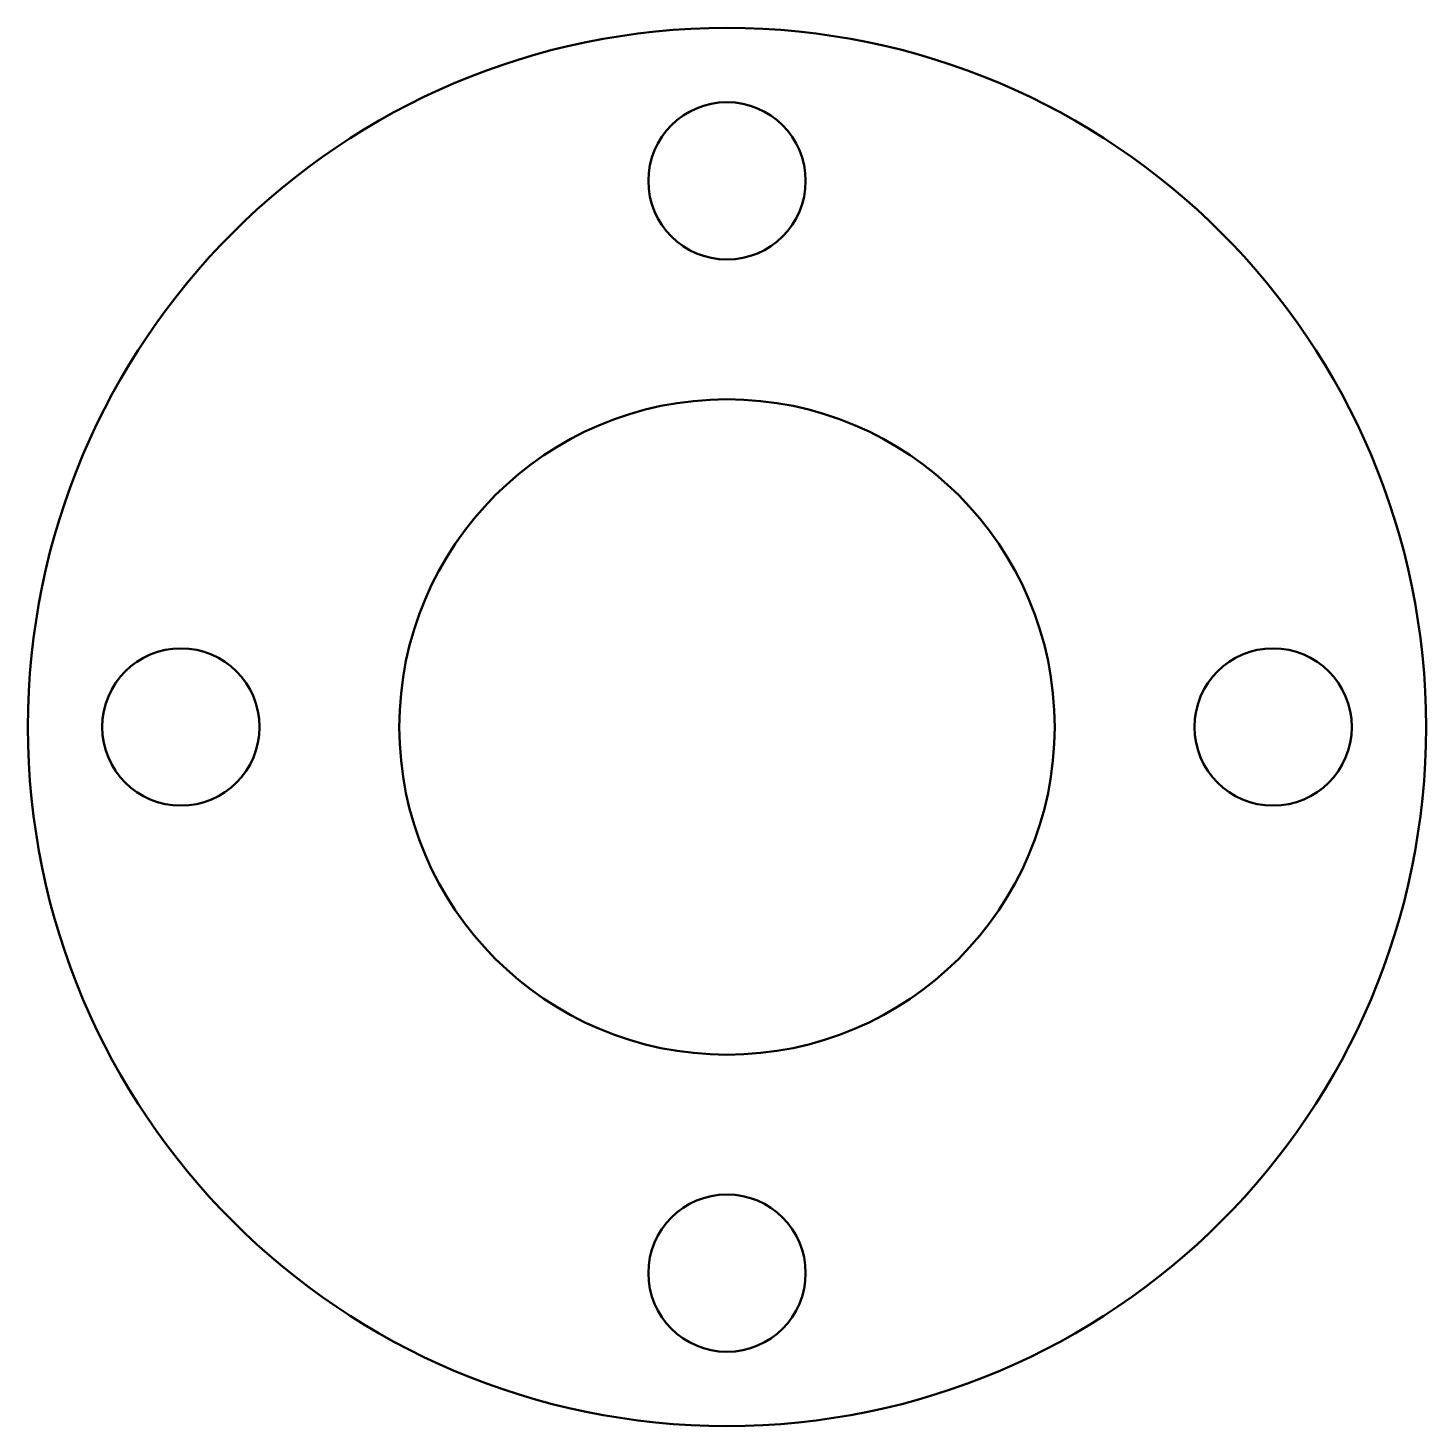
# Model space of a CAD drawing. Header units: millimetres. Extents: x 0 to 160, y 0 to 160.
import ezdxf

# ---------------------------------------------------------------- set-up
doc = ezdxf.new("R2010")
doc.units = ezdxf.units.MM
doc.layers.add('IV_INTERIOR_PROFILES', color=7, linetype='Continuous', lineweight=50)
doc.layers.add('IV_OUTER_PROFILE', color=7, linetype='Continuous', lineweight=50)

msp = doc.modelspace()

# ---------------------------------------------------------------- linework, layer by layer
at = {"layer": 'IV_INTERIOR_PROFILES'}
for centre, radius in [((80, 142.5), 9), ((80, 80), 37.5), ((17.5, 80), 9), ((142.5, 80), 9), ((80, 17.5), 9)]:
    msp.add_circle(centre, radius, dxfattribs=at)
at = {"layer": 'IV_OUTER_PROFILE'}
msp.add_circle((80, 80), 80, dxfattribs=at)

doc.saveas('drawing.dxf')
